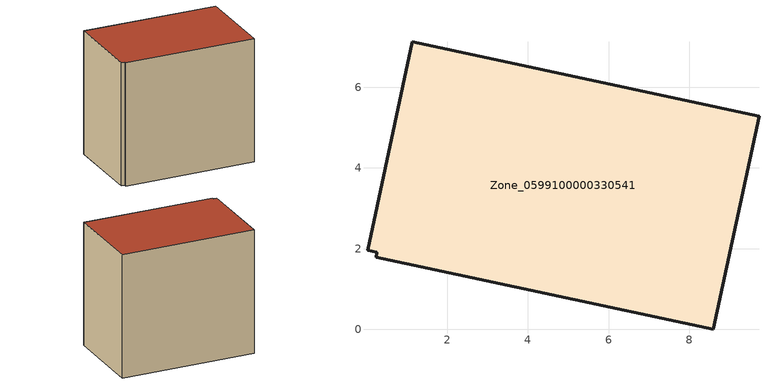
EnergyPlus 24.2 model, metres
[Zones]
Zone_0599100000330541
 floor ground (C_G): 0.26,1.91 0.03,1.96 1.14,7.13 9.73,5.28 8.59,0 0.24,1.79 z0
 wall outside (C_F): 8.59,0 9.73,5.28 1.14,7.13 0.03,1.96 0.26,1.91 0.24,1.79 8.59,0 z0:8.08
 roof outside (C_R): 0.03,1.96 0.26,1.91 0.24,1.79 8.59,0 9.73,5.28 1.14,7.13 z8.08
[BUILDING]
Pand.0599100000330541: North Axis=0; Terrain=City; Loads Convergence Tolerance Value=0.04; Temperature Convergence Tolerance Value=0.4; Solar Distribution=FullExterior; Maximum Number of Warmup Days=25; Minimum Number of Warmup Days=1
[Site:Location]
Rotterdam.The.Hague.AP_ZH_NLD Design_Conditions: Latitude=51.96; Longitude=4.45; Time Zone=1; Elevation=-4.5
[SITE:GROUNDTEMPERATURE:BUILDINGSURFACE]
18, 18, 18, 18, 18, 18, 18, 18, 18, 18, 18, 18
[MATERIAL] Thermal Absorptance=0.9; Solar Absorptance=0.7; Visible Absorptance=0.7
Name | Roughness | Thickness | Conductivity | Density | Specific Heat
G.TI.1975-1991 | MediumSmooth | 0.15 | 0.288461 | 540 | 1210
F.TI.1975-1991 | Rough | 0.3 | 0.230769 | 1920 | 840
R.TI.1975-1991 | MediumRough | 0.2 | 0.153846 | 1500 | 1000
[CONSTRUCTION]
C_G: G.TI.1975-1991
C_F: F.TI.1975-1991
C_R: R.TI.1975-1991
[ZONE]
Zone_0599100000330541: Type=1; Multiplier=1; Ceiling Height=Autocalculate; Volume=Autocalculate; Floor Area=autocalculate; Part of Total Floor Area=Yes
[ZONEINFILTRATION:DESIGNFLOWRATE]
Infil_Zone_0599100000330541: Zone or ZoneList or Space or SpaceList=Zone_0599100000330541; Schedule=AlwaysOn; Design Flow Rate Calculation Method=Flow/Area; Flow Rate per Floor Area=0.003; Constant Term Coefficient=1; Temperature Term Coefficient=0; Velocity Term Coefficient=0; Velocity Squared Term Coefficient=0
[HVACTEMPLATE:ZONE:IDEALLOADSAIRSYSTEM]
Zone_0599100000330541: Maximum Heating Supply Air Temperature=50; Minimum Cooling Supply Air Temperature=13; Maximum Heating Supply Air Humidity Ratio=0.0156; Minimum Cooling Supply Air Humidity Ratio=0.0077; Heating Limit=NoLimit; Cooling Limit=NoLimit; Dehumidification Control Type=ConstantSensibleHeatRatio; Cooling Sensible Heat Ratio=0.7; Dehumidification Setpoint=60; Humidification Control Type=None; Humidification Setpoint=30; Outdoor Air Method=None; Outdoor Air Flow Rate per Person=0.00944; Outdoor Air Flow Rate per Zone Floor Area=0; Outdoor Air Flow Rate per Zone=0; Demand Controlled Ventilation Type=None; Outdoor Air Economizer Type=NoEconomizer; Heat Recovery Type=None; Sensible Heat Recovery Effectiveness=0.7; Latent Heat Recovery Effectiveness=0.65
[ZONECONTROL:THERMOSTAT]
ThermostatControl_Zone_0599100000330541: Zone or ZoneList=Zone_0599100000330541; Control Type Schedule=DualSetpointControlType; Control 1=Thermostat_Zone_0599100000330541; Temperature Difference Between Cutout And Setpoint=0
[THERMOSTATSETPOINT:DUALSETPOINT]
Thermostat_Zone_0599100000330541: Heating Setpoint Temperature Schedule=HeatingSetpoint_Zone_0599100000330541; Cooling Setpoint Temperature Schedule=CoolingSetpoint_Zone_0599100000330541
[SCHEDULE:COMPACT]
HeatingSetpoint_Zone_0599100000330541: Through: 12/31, For: AllDays, Until: 24:00, 21
CoolingSetpoint_Zone_0599100000330541: Through: 12/31, For: AllDays, Until: 24:00, 24
DualSetpointControlType: Through: 12/31, For: AllDays, Until: 24:00, 4
AlwaysOn: Through: 12/31, For: AllDays, Until: 24:00, 1
